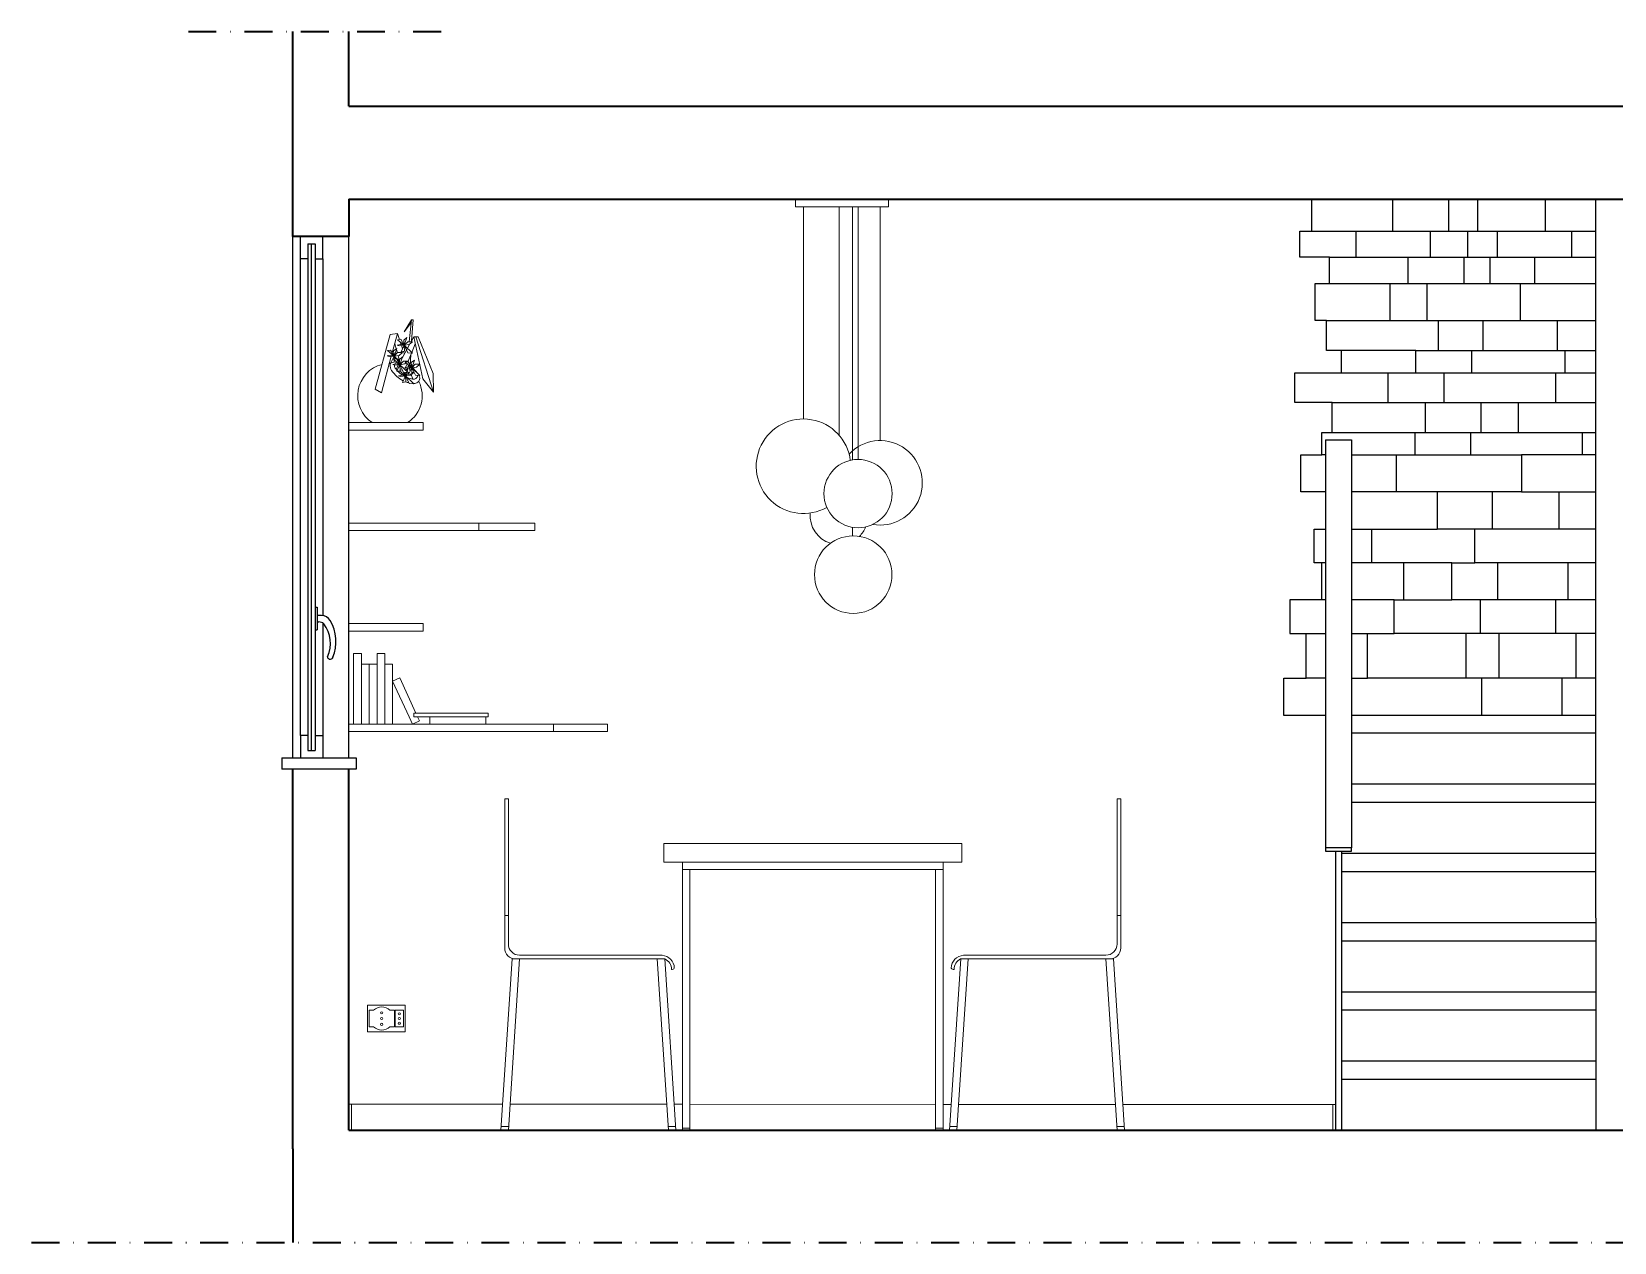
# Model space of a CAD drawing. Header units: millimetres. Extents: x -595 to 1676, y 24 to 912.
# Drawn here: x 155.4 to 580.5, y 587.3 to 912.4 of the extents above; entities that cross this region are included whole.
import ezdxf

# ---------------------------------------------------------------- set-up
doc = ezdxf.new("R2010")
doc.units = ezdxf.units.MM
doc.linetypes.add('DASHDOT', pattern=[1, 0.5, -0.25, 0, -0.25])
for name, color, linetype, lineweight in [('A-FLOR-LEVL', 3, 'Continuous', 35), ('A-FLOR-STRS', 1, 'Continuous', 25), ('A-FURN', 2, 'Continuous', 18), ('A-GLAZ-FULL', 4, 'Continuous', 25), ('A-WALL-FULL-EXT', 3, 'Continuous', 35), ('A-WALL-FULL-EXTR', 3, 'Continuous', 35), ('A-WALL-FULL-INTR', 1, 'Continuous', 25)]:
    doc.layers.add(name, color=color, linetype=linetype, lineweight=lineweight)
doc.layers.add('A-TEXT', color=6, linetype='Continuous')

msp = doc.modelspace()

# ---------------------------------------------------------------- linework, layer by layer
at = {"layer": 'A-FLOR-LEVL'}
for p, q in [((225.55, 857.42), (225.55, 892.42)), ((240.55, 892.42), (810.55, 892.42)), ((240.55, 867.42), (505.55, 867.42)), ((505.55, 867.42), (655.55, 867.42)), ((240.55, 617.42), (810.55, 617.42)), ((225.55, 612.42), (225.55, 587.32))]:
    msp.add_line(p, q, dxfattribs=at)
at = {"layer": 'A-FLOR-LEVL', "linetype": 'DASHDOT', "ltscale": 15}
msp.add_line((155.37, 587.32), (895.73, 587.32), dxfattribs=at)
at = {"layer": 'A-FLOR-STRS'}
for p, q in [((225.55, 717.42), (225.55, 857.42)), ((227.55, 851.42), (227.55, 857.42)), ((229.55, 855.42), (231.55, 855.42)), ((229.55, 855.42), (229.55, 851.42)), ((231.55, 855.42), (231.55, 851.42)), ((233.55, 851.42), (233.55, 857.42)), ((240.55, 717.42), (240.55, 857.42)), ((229.55, 851.42), (227.55, 851.42)), ((231.55, 851.42), (233.55, 851.42)), ((575.54, 728.82), (509.89, 728.82)), ((229.55, 723.42), (229.55, 719.42)), ((231.55, 723.42), (231.55, 719.42)), ((575.54, 724.02), (509.89, 724.02)), ((229.55, 719.42), (231.55, 719.42)), ((222.55, 717.42), (242.55, 717.42)), ((222.55, 717.42), (222.55, 714.42)), ((242.55, 714.42), (222.55, 714.42)), ((242.55, 717.42), (242.55, 714.42)), ((509.89, 710.42), (575.54, 710.42)), ((575.54, 705.42), (509.89, 705.42)), ((507.22, 691.82), (575.54, 691.82)), ((507.22, 673.22), (575.55, 673.22)), ((575.55, 668.22), (507.22, 668.22)), ((507.22, 654.62), (575.55, 654.62)), ((575.55, 649.62), (507.22, 649.62)), ((507.22, 636.02), (575.55, 636.02)), ((575.55, 631.02), (507.22, 631.02))]:
    msp.add_line(p, q, dxfattribs=at)
at = {"layer": 'A-FURN'}
for p, q in [((360.55, 865.42), (360.55, 867.42)), ((385.55, 865.42), (385.55, 867.42)), ((385.55, 865.42), (360.55, 865.42)), ((362.67, 808.41), (362.67, 865.42)), ((372.25, 804.04), (372.25, 865.42)), ((375.87, 797.42), (375.87, 865.42)), ((377.33, 797.54), (377.33, 865.42)), ((383.25, 802.62), (383.25, 865.42)), ((257.42, 835.06), (255.41, 831.79)), ((255.41, 831.79), (257.35, 834.41)), ((256.8, 829.15), (257.42, 835.06)), ((257.42, 835.06), (257.8, 835.04)), ((257.8, 835.04), (257.43, 829.4)), ((251.7, 831.12), (247.63, 816.39)), ((253.62, 831.33), (251.7, 831.12)), ((252.22, 826.16), (253.62, 831.33)), ((254.16, 829.75), (253.62, 831.33)), ((254.62, 828.39), (254.38, 829.08)), ((257.29, 829.15), (257.99, 830.44)), ((259.2, 830.51), (257.99, 830.44)), ((257.99, 830.44), (260.48, 819.23)), ((258.59, 830.47), (263.29, 815.61)), ((263.22, 820.63), (259.2, 830.51)), ((249.32, 815.44), (251.97, 825.24)), ((252.04, 825.47), (252.13, 825.81)), ((253.3, 827.27), (252.92, 828.72)), ((253.59, 826.17), (253.35, 827.11)), ((254.21, 823.88), (253.78, 825.46)), ((255, 827.26), (254.7, 828.13)), ((254.88, 824.73), (256.98, 828.58)), ((255.48, 825.83), (255.24, 826.54)), ((257.38, 826.1), (256.42, 823.77)), ((256.68, 828.03), (256.72, 828.39)), ((257.18, 825.61), (257, 822.94)), ((258.4, 828.59), (257.45, 826.28)), ((253.26, 821.76), (253.92, 822.96)), ((253.97, 823.06), (254.05, 823.2)), ((254.1, 823.31), (254.24, 823.55)), ((255.1, 820.56), (254.94, 820.17)), ((255.21, 820.11), (255.09, 820.56)), ((255.27, 820.99), (255.24, 820.93)), ((255.76, 822.17), (255.59, 821.76)), ((256.19, 823.22), (255.81, 822.29)), ((256.65, 822.36), (256.43, 823.02)), ((257.02, 821.28), (256.74, 822.11)), ((256.94, 822.13), (256.91, 821.6)), ((256.97, 822.57), (256.96, 822.29)), ((263.29, 815.61), (263.22, 820.63)), ((247.63, 816.39), (249.32, 815.44)), ((257.76, 819.09), (257.33, 820.34)), ((260.48, 819.23), (263.29, 815.61)), ((260.55, 807.45), (240.55, 807.45)), ((260.55, 805.45), (240.55, 805.45)), ((260.55, 807.45), (260.55, 805.45)), ((290.55, 780.45), (240.55, 780.45)), ((290.55, 778.45), (240.55, 778.45)), ((275.51, 778.45), (275.51, 780.45)), ((290.55, 780.45), (290.55, 778.45)), ((375.87, 779.33), (375.87, 777.02)), ((260.55, 753.45), (240.55, 753.45)), ((260.55, 753.45), (260.55, 751.45)), ((260.55, 751.45), (240.55, 751.45)), ((241.83, 745.47), (243.93, 745.47)), ((241.83, 745.47), (241.83, 726.45)), ((243.93, 745.47), (243.93, 726.45)), ((248.13, 745.4), (248.13, 726.45)), ((248.13, 745.4), (250.23, 745.4)), ((250.23, 745.4), (250.23, 726.45)), ((243.93, 742.61), (246.03, 742.61)), ((246.03, 742.61), (246.03, 726.45)), ((246.03, 742.61), (248.13, 742.61)), ((250.23, 742.61), (252.33, 742.61)), ((252.33, 742.61), (252.33, 726.45)), ((252.33, 738.01), (254.24, 738.89)), ((256.73, 728.45), (252.33, 738.01)), ((254.24, 738.89), (258.58, 729.45)), ((257.65, 726.45), (256.73, 728.45)), ((259.56, 727.33), (257.65, 726.45)), ((258.01, 728.45), (258.01, 729.45)), ((278.01, 729.45), (258.01, 729.45)), ((278.01, 728.45), (258.01, 728.45)), ((259.04, 728.45), (259.56, 727.33)), ((262.35, 726.45), (262.35, 728.45)), ((277.35, 728.45), (277.35, 726.45)), ((278.01, 729.45), (278.01, 728.45)), ((310.02, 726.45), (240.55, 726.45)), ((310.02, 724.45), (240.55, 724.45)), ((295.51, 726.45), (295.51, 724.45)), ((310.02, 724.45), (310.02, 726.45)), ((282.42, 666.42), (282.42, 706.42)), ((283.42, 706.42), (282.42, 706.42)), ((283.42, 706.42), (283.42, 667.42)), ((446.91, 706.42), (446.91, 667.42)), ((446.91, 706.42), (447.91, 706.42)), ((447.91, 666.42), (447.91, 706.42)), ((325.17, 694.42), (405.17, 694.42)), ((325.17, 689.42), (325.17, 694.42)), ((405.17, 689.42), (405.17, 694.42)), ((330.17, 689.42), (325.17, 689.42)), ((330.17, 687.42), (330.17, 689.42)), ((330.17, 689.42), (400.17, 689.42)), ((400.17, 687.42), (400.17, 689.42)), ((400.17, 689.42), (405.17, 689.42)), ((330.17, 617.42), (330.17, 687.42)), ((330.17, 687.42), (400.17, 687.42)), ((332.17, 687.42), (332.17, 617.42)), ((398.17, 687.42), (398.17, 617.42)), ((400.17, 687.42), (400.17, 617.42)), ((282.42, 675.11), (283.42, 675.11)), ((447.91, 675.11), (446.91, 675.11)), ((281.42, 617.42), (284.42, 663.42)), ((286.42, 663.42), (283.42, 617.42)), ((284.42, 663.42), (286.42, 663.42)), ((285.42, 663.42), (325.44, 663.42)), ((324.68, 664.42), (286.42, 664.42)), ((325.42, 663.42), (323.42, 663.42)), ((323.42, 663.42), (326.42, 617.42)), ((328.42, 617.42), (325.42, 663.42)), ((401.91, 617.42), (404.91, 663.42)), ((406.91, 663.42), (403.91, 617.42)), ((444.91, 663.42), (404.89, 663.42)), ((404.91, 663.42), (406.91, 663.42)), ((405.65, 664.42), (443.91, 664.42)), ((445.91, 663.42), (443.91, 663.42)), ((443.91, 663.42), (446.91, 617.42)), ((448.91, 617.42), (445.91, 663.42)), ((245.59, 651.02), (255.71, 651.02)), ((245.59, 643.82), (245.59, 651.02)), ((255.71, 651.02), (255.71, 643.82)), ((245.99, 647.42), (245.99, 649.62)), ((245.99, 649.62), (247.21, 649.62)), ((245.99, 647.42), (245.99, 645.22)), ((252.8, 649.62), (251.58, 649.62)), ((252.8, 647.42), (252.8, 649.62)), ((252.8, 647.42), (252.8, 645.22)), ((255.28, 649.62), (252.98, 649.62)), ((252.98, 649.62), (252.98, 645.22)), ((255.28, 647.42), (255.28, 649.62)), ((255.28, 647.42), (255.28, 645.22)), ((245.59, 643.82), (255.72, 643.82)), ((245.99, 645.22), (247.21, 645.22)), ((252.8, 645.22), (251.58, 645.22)), ((252.98, 645.22), (255.28, 645.22)), ((240.55, 624.42), (281.88, 624.41)), ((241.25, 624.42), (241.25, 617.42)), ((283.88, 624.41), (325.98, 624.39)), ((327.98, 624.39), (330.17, 624.39)), ((332.17, 624.39), (398.17, 624.37)), ((400.17, 624.37), (402.36, 624.37)), ((404.36, 624.37), (446.45, 624.37)), ((448.45, 624.37), (505.53, 624.34)), ((504.83, 624.34), (504.83, 617.42)), ((283.49, 618.42), (281.49, 618.42)), ((328.36, 618.42), (326.36, 618.42)), ((330.17, 617.94), (332.17, 617.94)), ((398.17, 617.94), (400.17, 617.94)), ((401.97, 618.42), (403.97, 618.42)), ((446.84, 618.42), (448.84, 618.42))]:
    msp.add_line(p, q, dxfattribs=at)
at = {"layer": 'A-FURN', "linetype": 'Continuous'}
for p, q in [((254.49, 829.81), (253.67, 829.66)), ((253.67, 829.66), (255.45, 828.2)), ((255.45, 828.2), (254.49, 829.81)), ((256.15, 830.27), (255.31, 829.61)), ((255.31, 829.61), (255.45, 828.2)), ((255.45, 828.2), (256.15, 830.27)), ((255.45, 828.2), (256.38, 829.14)), ((256.38, 829.14), (257.66, 829.16)), ((257.66, 829.16), (256.76, 828.39)), ((251.73, 825.54), (250.84, 825.37)), ((250.84, 825.37), (251.4, 825.19)), ((251.77, 826.92), (250.96, 826.77)), ((250.96, 826.77), (252.74, 825.31)), ((251.4, 825.19), (252.74, 825.31)), ((252.74, 825.31), (251.73, 825.54)), ((252.74, 825.31), (251.77, 826.92)), ((251.87, 823.53), (252.74, 825.31)), ((253.44, 827.38), (252.6, 826.72)), ((252.6, 826.72), (252.74, 825.31)), ((252.74, 825.31), (253.44, 827.38)), ((252.74, 825.31), (253.67, 826.25)), ((254.05, 825.5), (252.74, 825.31)), ((252.74, 825.31), (253.1, 824.56)), ((254.2, 823.91), (252.74, 825.31)), ((252.74, 825.31), (252.75, 824.5)), ((254.45, 828.43), (253.55, 828.26)), ((253.55, 828.26), (254.12, 828.08)), ((253.67, 826.25), (254.95, 826.27)), ((254.95, 826.27), (254.05, 825.5)), ((254.12, 828.08), (255.45, 828.2)), ((254.99, 825.07), (254.15, 824.4)), ((254.29, 822.99), (254.99, 825.07)), ((255.45, 828.2), (254.45, 828.43)), ((254.58, 826.42), (255.45, 828.2)), ((255.47, 826.58), (254.58, 826.42)), ((256.76, 828.39), (255.45, 828.2)), ((255.45, 828.2), (256.44, 826.17)), ((257.66, 826.08), (255.45, 828.2)), ((255.45, 828.2), (255.47, 826.58)), ((256.44, 826.17), (257.66, 826.08)), ((252.76, 823.69), (251.87, 823.53)), ((253.29, 823.22), (252.4, 823.06)), ((252.4, 823.06), (252.96, 822.87)), ((253.33, 824.6), (252.52, 824.46)), ((252.52, 824.46), (254.29, 822.99)), ((252.75, 824.26), (252.76, 823.69)), ((252.96, 822.87), (254.29, 822.99)), ((254.29, 822.99), (253.29, 823.22)), ((254.29, 822.99), (253.33, 824.6)), ((253.42, 821.21), (254.29, 822.99)), ((254.32, 821.38), (253.42, 821.21)), ((253.59, 823.57), (253.73, 823.28)), ((253.73, 823.28), (253.96, 823.26)), ((254.14, 823.25), (254.27, 823.24)), ((254.15, 824.4), (254.29, 822.99)), ((254.15, 821.34), (255.82, 819.97)), ((254.29, 822.99), (255.22, 823.93)), ((255.6, 823.19), (254.29, 822.99)), ((254.29, 822.99), (255.29, 820.96)), ((256.51, 820.88), (254.29, 822.99)), ((254.29, 822.99), (254.32, 821.38)), ((254.85, 821.58), (254.32, 821.48)), ((254.38, 823.23), (254.52, 823.22)), ((254.72, 823.42), (254.51, 823.62)), ((255.82, 819.97), (254.85, 821.58)), ((255.22, 823.93), (256.5, 823.95)), ((255.29, 820.96), (256.51, 820.88)), ((256.45, 822.4), (255.56, 822.24)), ((255.56, 822.24), (256.12, 822.06)), ((255.91, 823.45), (255.6, 823.19)), ((256.49, 823.78), (255.68, 823.64)), ((255.68, 823.64), (257.46, 822.17)), ((255.72, 820.93), (255.82, 819.97)), ((255.82, 819.97), (256.52, 822.04)), ((255.82, 819.97), (256.75, 820.91)), ((256.52, 822.04), (255.84, 821.51)), ((256.12, 822.06), (257.46, 822.17)), ((256.5, 823.95), (256.26, 823.74)), ((257.46, 822.17), (256.45, 822.4)), ((257.46, 822.17), (256.49, 823.78)), ((256.59, 820.39), (257.46, 822.17)), ((257.48, 820.56), (256.59, 820.39)), ((256.75, 820.91), (256.84, 820.91)), ((258.03, 820.93), (257.13, 820.16)), ((258.16, 824.25), (257.32, 823.59)), ((257.32, 823.59), (257.46, 822.17)), ((257.46, 822.17), (258.16, 824.25)), ((257.46, 822.17), (258.39, 823.12)), ((258.77, 822.37), (257.46, 822.17)), ((257.46, 822.17), (258.45, 820.14)), ((259.67, 820.06), (257.46, 822.17)), ((257.46, 822.17), (257.48, 820.56)), ((257.47, 820.92), (258.03, 820.93)), ((258.39, 823.12), (259.66, 823.13)), ((259.66, 823.13), (258.77, 822.37)), ((254.81, 820.2), (253.92, 820.04)), ((253.92, 820.04), (254.48, 819.85)), ((254.48, 819.85), (255.82, 819.97)), ((255.82, 819.97), (254.81, 820.2)), ((254.95, 818.19), (255.82, 819.97)), ((255.84, 818.35), (254.95, 818.19)), ((257.13, 820.16), (255.82, 819.97)), ((255.82, 819.97), (256.81, 817.94)), ((258.03, 817.85), (255.82, 819.97)), ((255.82, 819.97), (255.84, 818.35)), ((256.81, 817.94), (258.03, 817.85)), ((258.45, 820.14), (259.67, 820.06))]:
    msp.add_line(p, q, dxfattribs=at)
at = {"layer": 'A-FURN'}
for centre, radius in [((377.33, 788.37), 9.17), ((376.04, 766.61), 10.41), ((249.39, 648.97), 0.285), ((249.39, 647.42), 0.285), ((254.13, 648.69), 0.285), ((254.13, 647.42), 0.285), ((254.13, 646.15), 0.285), ((249.39, 645.86), 0.285)]:
    msp.add_circle(centre, radius, dxfattribs=at)
for centre, radius, start, end in [((251.6, 814.68), 8.66, 104.1631, 236.6445), ((251.6, 814.68), 8.66, 88.6461, 90.8948), ((253.99, 822.72), 2.31, 173.926, 213.6311), ((252.84, 822.85), 1.16, 143.3105, 173.926), ((258.75, 825.89), 8.03, 213.6311, 243.6962), ((252.84, 822.85), 1.16, 89.1419, 94.2697), ((253.99, 822.72), 1.16, 170.7333, 213.6311), ((252.75, 816.49), 7.51, 87.4762, 89.1419), ((253.99, 822.72), 1.16, 120.2733, 158.0696), ((258.75, 825.89), 6.87, 213.6311, 220.5287), ((258.75, 825.89), 6.87, 222.3833, 236.323), ((252.75, 816.49), 7.51, 78.7874, 82.5045), ((253.99, 822.72), 1.16, 79.212, 100.8228), ((252.75, 816.49), 7.51, 51.3449, 52.9993), ((252.75, 816.49), 7.51, 50.2579, 50.7278), ((252.75, 816.49), 7.51, 34.8914, 49.4563), ((257.88, 820.24), 1.16, 29.6319, 36.1294), ((258.75, 825.89), 6.87, 240.1917, 243.6462), ((258.75, 825.89), 6.87, 244.7599, 246.4116), ((258.75, 825.89), 8.03, 248.7379, 255.3495), ((251.6, 814.68), 8.66, 303.3555, 26.2532), ((258.75, 825.89), 6.87, 249.6814, 261.2083), ((257.88, 820.24), 1.16, 261.2083, 353.309), ((257.88, 820.24), 2.31, 271.8227, 300.9135), ((258.47, 819.25), 1.16, 300.9135, 25.6975), ((252.75, 816.49), 7.51, 25.6975, 28.5555), ((362.67, 795.72), 12.69, 7.1718, 299.6049), ((383.25, 791.27), 11.35, 259.9429, 137.108), ((372.25, 782.5), 7.81, 175.2013, 252.7562), ((372.25, 782.5), 7.81, 314.0038, 337.0286), ((286.42, 667.42), 3, 180, 270), ((443.91, 667.42), 3, 270, 0), ((285.42, 666.42), 3, 180, 270), ((324.42, 660.85), 3.57, 1.8994, 85.7999), ((324.22, 660.69), 2.99, 358.6245, 66.0098), ((405.91, 660.85), 3.57, 94.2001, 178.1006), ((406.11, 660.69), 2.99, 113.9902, 181.3755), ((444.91, 666.42), 3, 270, 0), ((327.38, 661.27), 0.673, 255.0264, 333.9968), ((402.95, 661.27), 0.673, 206.0032, 284.9736), ((249.39, 647.42), 3.1, 45.2087, 134.7913), ((249.39, 647.42), 3.1, 225.2087, 314.7913)]:
    msp.add_arc(centre, radius, start, end, dxfattribs=at)
at = {"layer": 'A-GLAZ-FULL'}
for p, q in [((230.55, 719.42), (230.55, 855.42)), ((227.55, 723.42), (227.55, 851.42)), ((229.55, 851.42), (229.55, 723.42)), ((231.55, 851.42), (231.55, 723.42)), ((233.55, 851.42), (233.55, 755.62)), ((502.89, 802.82), (502.89, 693.32)), ((502.89, 802.82), (509.89, 802.82)), ((509.89, 802.82), (509.89, 693.3)), ((231.55, 757.92), (232.05, 757.92)), ((232.05, 757.92), (232.05, 751.77)), ((233.19, 755.67), (232.05, 755.67)), ((232.05, 753.92), (232.54, 753.92)), ((233.55, 753.66), (233.55, 723.42)), ((231.55, 751.77), (232.05, 751.77)), ((502.89, 693.32), (509.89, 693.32)), ((502.89, 693.32), (502.89, 692.32)), ((509.89, 692.32), (509.89, 693.3)), ((502.89, 692.32), (509.89, 692.32)), ((505.55, 692.32), (505.55, 617.42)), ((507.22, 692.32), (507.22, 617.42))]:
    msp.add_line(p, q, dxfattribs=at)
for centre, radius, start, end in [((232.63, 752.13), 1.78, 47.0724, 92.7207), ((233.04, 752.66), 3.01, 32.8657, 87.0548), ((226.83, 748.15), 8.78, 335.9968, 37.0247), ((225.54, 748.58), 11.54, 338.9124, 29.6646), ((235.24, 744.46), 0.4, 163.3312, 215.8745), ((235.56, 744.69), 0.796, 215.8745, 340.3686)]:
    msp.add_arc(centre, radius, start, end, dxfattribs=at)
at = {"layer": 'A-TEXT'}
for p, q in [((499.25, 858.82), (499.25, 867.42)), ((521, 858.82), (521, 867.42)), ((536, 858.82), (536, 867.42)), ((543.77, 858.82), (543.77, 867.42)), ((561.95, 858.82), (561.95, 867.42)), ((496, 851.82), (496, 858.82)), ((496, 858.82), (511, 858.82)), ((511, 858.82), (511, 851.82)), ((511, 858.82), (531, 858.82)), ((531, 858.82), (531, 851.82)), ((531, 858.82), (541, 858.82)), ((541, 858.82), (541, 851.82)), ((541, 858.82), (549, 858.82)), ((549, 858.82), (549, 851.82)), ((549, 858.82), (569, 858.82)), ((569, 858.82), (569, 851.82)), ((569, 858.82), (575.54, 858.82)), ((504, 851.82), (496, 851.82)), ((504, 844.82), (504, 851.82)), ((504, 851.82), (525, 851.82)), ((525, 851.82), (525, 844.82)), ((525, 851.82), (540, 851.82)), ((540, 851.82), (540, 844.82)), ((540, 851.82), (547, 851.82)), ((547, 851.82), (547, 844.82)), ((547, 851.82), (559, 851.82)), ((559, 851.82), (559, 844.82)), ((559, 851.82), (575.54, 851.82)), ((500.14, 834.82), (500.14, 844.82)), ((500.14, 844.82), (520.14, 844.82)), ((520.14, 844.82), (520.14, 834.82)), ((520.14, 844.82), (530.14, 844.82)), ((530.14, 844.82), (530.14, 834.82)), ((530.14, 844.82), (555.14, 844.82)), ((555.14, 844.82), (555.14, 834.82)), ((555.14, 844.82), (575.54, 844.82)), ((503.14, 834.82), (500.14, 834.82)), ((503.14, 826.82), (503.14, 834.82)), ((503.14, 834.82), (533.14, 834.82)), ((533.14, 834.82), (533.14, 826.82)), ((533.14, 834.82), (545.14, 834.82)), ((545.14, 834.82), (545.14, 826.82)), ((545.14, 834.82), (565.14, 834.82)), ((565.14, 834.82), (565.14, 826.82)), ((565.14, 834.82), (575.54, 834.82)), ((507.14, 826.82), (503.14, 826.82)), ((527.14, 826.82), (507.14, 826.82)), ((507.14, 826.82), (507.14, 820.82)), ((527.14, 820.82), (527.14, 826.82)), ((527.14, 826.82), (542.14, 826.82)), ((542.14, 826.82), (542.14, 820.82)), ((542.14, 826.82), (567.14, 826.82)), ((567.14, 826.82), (567.14, 820.82)), ((567.14, 826.82), (575.54, 826.82)), ((494.64, 812.82), (494.64, 820.82)), ((494.64, 820.82), (519.64, 820.82)), ((519.64, 820.82), (519.64, 812.82)), ((519.64, 820.82), (534.64, 820.82)), ((534.64, 820.82), (534.64, 812.82)), ((534.64, 820.82), (564.64, 820.82)), ((564.64, 820.82), (564.64, 812.82)), ((564.64, 820.82), (575.54, 820.82)), ((504.64, 812.82), (494.64, 812.82)), ((504.64, 804.82), (504.64, 812.82)), ((504.64, 812.82), (529.64, 812.82)), ((529.64, 812.82), (529.64, 804.82)), ((529.64, 812.82), (544.64, 812.82)), ((544.64, 812.82), (544.64, 804.82)), ((544.64, 812.82), (554.64, 812.82)), ((554.64, 812.82), (554.64, 804.82)), ((554.64, 812.82), (575.54, 812.82)), ((501.86, 798.82), (501.86, 804.82)), ((501.86, 804.82), (526.86, 804.82)), ((526.86, 804.82), (526.86, 798.82)), ((526.86, 804.82), (541.86, 804.82)), ((541.86, 804.82), (541.86, 798.82)), ((541.86, 804.82), (571.86, 804.82)), ((571.86, 804.82), (571.86, 798.82)), ((571.86, 804.82), (575.54, 804.82)), ((496.27, 788.81), (496.27, 798.82)), ((496.27, 798.82), (501.86, 798.82)), ((502.89, 798.82), (501.86, 798.82)), ((509.89, 798.82), (521.86, 798.82)), ((521.86, 798.82), (521.86, 788.82)), ((521.86, 798.82), (555.54, 798.82)), ((575.54, 798.82), (555.54, 798.82)), ((555.54, 798.82), (555.54, 788.82)), ((502.89, 788.81), (496.27, 788.81)), ((532.86, 788.82), (509.89, 788.81)), ((547.67, 788.82), (532.86, 788.82)), ((532.86, 788.82), (532.86, 778.82)), ((555.54, 788.82), (547.67, 788.82)), ((547.67, 788.82), (547.67, 778.82)), ((555.54, 788.82), (575.54, 788.82)), ((565.54, 788.82), (565.54, 778.82)), ((499.82, 769.82), (499.82, 778.82)), ((499.82, 778.82), (502.89, 778.82)), ((509.89, 778.82), (515.28, 778.82)), ((515.28, 778.82), (515.28, 769.82)), ((515.28, 778.82), (532.86, 778.82)), ((575.54, 778.82), (532.86, 778.82)), ((542.99, 769.82), (542.99, 778.82)), ((501.82, 769.82), (499.82, 769.82)), ((501.82, 769.82), (501.82, 759.82)), ((502.89, 769.82), (501.82, 769.82)), ((523.82, 769.82), (509.89, 769.82)), ((536.82, 769.82), (523.82, 769.82)), ((523.82, 769.82), (523.82, 759.82)), ((536.82, 759.82), (536.82, 769.82)), ((536.82, 769.82), (542.99, 769.82)), ((575.54, 769.82), (542.99, 769.82)), ((549.22, 759.82), (549.22, 769.82)), ((568.03, 759.82), (568.03, 769.82)), ((493.29, 759.82), (493.29, 750.82)), ((502.89, 759.82), (493.29, 759.82)), ((521.29, 759.82), (509.89, 759.82)), ((521.29, 750.82), (521.29, 759.82)), ((521.29, 759.82), (536.82, 759.82)), ((549.22, 759.82), (536.82, 759.82)), ((544.48, 750.82), (544.48, 759.82)), ((568.03, 759.82), (549.22, 759.82)), ((564.71, 750.82), (564.71, 759.82)), ((575.54, 759.82), (568.03, 759.82)), ((493.29, 750.82), (497.66, 750.82)), ((497.66, 738.82), (497.66, 750.82)), ((497.66, 750.82), (502.89, 750.82)), ((509.89, 750.82), (514.15, 750.82)), ((514.15, 738.82), (514.15, 750.82)), ((514.15, 750.82), (521.29, 750.82)), ((544.48, 750.82), (521.29, 750.82)), ((540.66, 738.82), (540.66, 750.82)), ((564.71, 750.82), (544.48, 750.82)), ((549.44, 750.82), (549.44, 738.82)), ((575.54, 750.82), (564.71, 750.82)), ((570.25, 738.82), (570.25, 750.82)), ((491.66, 728.82), (491.66, 738.82)), ((491.66, 738.82), (497.66, 738.82)), ((502.89, 738.82), (497.66, 738.82)), ((509.89, 738.82), (514.15, 738.82)), ((540.66, 738.82), (514.15, 738.82)), ((570.25, 738.82), (540.66, 738.82)), ((544.92, 728.82), (544.92, 738.82)), ((566.46, 728.82), (566.46, 738.82)), ((575.54, 738.82), (570.25, 738.82)), ((502.89, 728.82), (491.66, 728.82))]:
    msp.add_line(p, q, dxfattribs=at)
at = {"layer": 'A-WALL-FULL-EXT'}
msp.add_line((240.55, 867.42), (240.55, 857.42), dxfattribs=at)
at = {"layer": 'A-WALL-FULL-EXTR', "linetype": 'DASHDOT', "ltscale": 15}
msp.add_line((197.46, 912.42), (266.66, 912.42), dxfattribs=at)
at = {"layer": 'A-WALL-FULL-EXTR'}
for p, q in [((225.55, 892.42), (225.55, 912.42)), ((240.55, 892.42), (240.55, 912.42)), ((240.55, 857.42), (225.55, 857.42)), ((225.55, 687.42), (225.55, 714.42)), ((240.55, 617.42), (240.55, 714.42)), ((225.55, 612.42), (225.55, 687.42))]:
    msp.add_line(p, q, dxfattribs=at)
at = {"layer": 'A-WALL-FULL-INTR'}
for p, q in [((575.54, 731.42), (575.54, 867.42)), ((575.55, 617.42), (575.54, 731.42)), ((229.55, 723.42), (227.55, 723.42)), ((227.55, 723.42), (227.55, 717.42)), ((231.55, 723.42), (233.55, 723.42)), ((233.55, 723.42), (233.55, 717.42)), ((575.55, 686.82), (507.22, 686.82))]:
    msp.add_line(p, q, dxfattribs=at)

doc.saveas('drawing.dxf')
